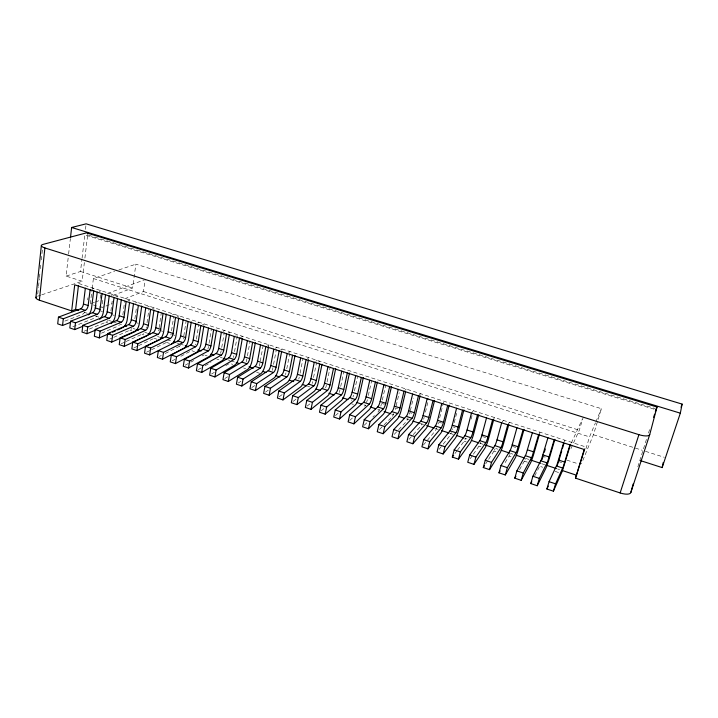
<?xml version="1.0" encoding="UTF-8"?>
<svg xmlns="http://www.w3.org/2000/svg" width="718" height="718" viewBox="0 0 718 718"><rect width="100%" height="100%" fill="white"/><g stroke="black" fill="none" stroke-linecap="round" stroke-linejoin="round"><path stroke-width="0.54" stroke-dasharray="3.59 2.69" d="M37.74 294.048L38.431 287.433M38.548 286.329L39.355 278.611M39.472 277.507L39.93 273.091M40.396 268.685L40.854 264.269M41.321 259.862L42.479 248.832M84.374 262.501L82.139 281.241L66.11 276.089L68.488 255.105M68.614 254.001L70.373 238.538M66.11 276.089L80.497 271.476L81.933 259.288M82.067 258.184L84.823 234.921M85.478 229.374L85.998 224.949M84.903 258.094L87.668 234.948M87.686 299.918L87.946 297.755M90.271 303.929L92.039 289.569M92.173 288.465L93.394 278.521L114.638 271.341M100.152 298.329L100.834 292.89M102.656 300.286L101.714 307.681L104.846 306.469M110.904 310.921L111.613 305.464M111.757 304.378L112.188 301.102M122.85 314.834L124.761 300.618M112.995 295.421L132.615 288.062L135.873 264.17L601.415 408.695L593.436 434.749L581.463 463.72M134.885 318.783L136.411 307.816M124.681 298.796L143.465 291.517L145.135 279.589M147.019 322.75L149.057 308.471M159.073 327.866L161.344 312.438M171.548 330.792L173.729 316.441M183.79 335.97L186.213 320.47M196.445 339.138L198.805 324.419M209.046 343.267L211.478 328.512M221.745 347.431L224.258 332.64M234.553 351.632L237.505 334.678L235.908 335.548M247.45 355.859L250.115 340.987M260.266 361.19L263.201 345.214M268.46 346.92L268.855 344.784L267.347 345.69M273.567 364.421L276.385 349.478M286.778 368.756L289.677 353.777M300.106 373.118L303.077 358.102M313.533 377.524L316.593 362.464M327.067 381.958L330.208 366.862M340.709 386.437L343.94 371.296M354.468 390.942L357.779 375.774M368.343 395.492L371.736 380.28M382.326 400.079L385.808 384.83M396.165 405.787L399.235 392.683M410.346 410.561L413.335 398.086M425.442 412.132L428.763 398.58M439.649 417.912L443.832 401.191M454.225 422.696L456.639 413.263M471.134 419.106L472.776 412.796M493.706 419.554L494.271 417.454M637.853 466.781L647.124 437.244M570.945 448.579L579.3 430.253L583.195 417.311M585.942 448.696L589.532 436.912L595.473 422.803M648.489 433.044L649.853 428.843M595.895 421.798L601.415 408.695M571.34 442.988L582.28 419.285M564.043 441.965L564.895 440.215M534.73 475.863L539.667 466.242M539.056 433.896L540.008 432.191M519.554 469.662L524.302 461.144A7.934 0.664 -72.2 0 0 524.759 460.202M505.149 462.598L509.071 456.083A7.898 0.772 -72.1 0 0 509.547 455.158M485.664 463.873L488.034 460.22M488.626 459.305L493.966 451.075A7.871 0.889 -72.1 0 0 494.199 450.671M508.308 423.97L509.394 422.319M502.223 422.004L503.327 420.371M470.245 458.685L472.74 455.095M473.368 454.189L478.987 446.102A7.835 0.996 -72.1 0 0 480.8 442.243M454.952 453.543L456.926 450.895M457.581 450.006L464.142 441.175A7.799 1.104 -72 0 0 465.659 438.195M472.094 412.276L473.333 410.696M439.111 449.315L442.548 444.972M443.239 444.101L449.414 436.284A7.763 1.203 -72 0 0 451.326 432.496M423.342 445.097L434.821 431.437A7.736 1.31 -72 0 0 436.777 427.686M409.018 439.353L412.554 435.377M413.263 434.587L420.344 426.636A7.701 1.409 -72 0 0 421.996 423.746M394.218 434.372L397.898 430.468M398.634 429.687L405.984 421.87A7.674 1.508 -71.9 0 0 408.039 418.19M419.15 395.178L420.595 393.697M379.544 429.427L383.358 425.594M384.121 424.823L391.741 417.149A7.638 1.607 -71.9 0 0 392.064 416.781M404.728 390.52L406.226 389.066M364.205 425.289L367.365 422.265M372.884 416.987L374.464 415.48M349.756 420.416L353.014 417.454M335.423 415.587L338.788 412.671M321.134 410.867L324.428 408.147M307.044 406.119L310.427 403.444M293.07 401.416L296.552 398.786M279.212 396.74L282.784 394.164M318.37 362.159L319.743 361.19M315.642 361.28L317.024 360.31M265.472 392.109L268.218 390.206M307.501 358.65L308.902 357.699M251.758 387.576L255.321 385.207M288.636 352.565L290.09 351.632M238.232 383.017L240.979 381.276M280.621 349.98L282.102 349.056M224.833 378.503L227.633 376.788M275.299 348.257L276.789 347.341M211.532 374.015L214.395 372.337M225.829 365.588L229.643 363.344L232.74 364.367M198.339 369.573L201.255 367.921M205.151 365.713L210.984 362.402M240.315 337.657L242.693 336.347M185.172 365.211L189.902 362.626M190.853 362.105L193.689 360.553M202.216 355.904L204.109 354.863M228.144 333.035L229.76 332.183M172.185 360.84L175.084 359.314M180.873 356.263L191.491 350.68M222.984 331.375L224.617 330.522M159.315 356.496L161.281 355.5M165.212 353.507L178.962 346.525L180.963 347.18M146.544 352.188L150.547 350.231M151.543 349.747L166.54 342.396A7.135 3.043 -71.4 0 0 167.967 341.238M202.521 324.769L204.208 323.944M197.45 323.136L199.146 322.31M133.781 347.961L137.677 346.121M138.646 345.663L154.208 338.304A7.108 3.114 -71.4 0 0 155.178 337.639M121.216 343.725L125.165 341.921M126.162 341.463L141.976 334.247A7.081 3.186 -71.3 0 0 143.447 333.107M177.301 316.629L179.051 315.839M172.302 315.014L174.061 314.233M109.746 339.075L112.762 337.747M113.767 337.307L129.841 330.217A7.054 3.258 -71.3 0 0 131.807 328.521M101.471 333.17L117.788 326.214A7.027 3.321 -71.3 0 0 119.296 325.11M152.467 308.614L154.28 307.851M147.549 307.026L149.371 306.272M84.096 331.213L88.233 329.499M89.274 329.077L105.833 322.247A7 3.393 -71.2 0 0 107.853 320.587M135.316 303.077L137.165 302.332M72.832 326.735L93.968 318.307A6.974 3.455 -71.2 0 0 96.49 316.028M128.019 300.725L129.886 299.989M105.896 306.065L112.152 303.642M64.844 321.099L82.193 314.403A6.947 3.527 -71.2 0 0 84.742 312.142M115.939 296.821L117.833 296.103M91.303 303.543L94.408 302.386M95.44 302L99.569 300.447M111.128 295.269L113.04 294.559M107.512 293.456L144.085 279.975M99.174 291.409L101.112 290.709M92.039 289.112L93.995 288.421M118.883 269.905L135.873 264.17M37.507 296.256L40.693 295.179M41.761 294.82L82.139 281.241M88.736 235.271L655.274 408.569M86.205 235.342L653.963 409.152M80.497 271.476L132.615 288.062M143.465 291.517L579.3 430.253M593.436 434.749L642.341 450.312M645.482 451.317L664.33 457.312M93.394 278.521L589.532 436.912M78.693 283.484L585.367 446.811M93.394 304.953L100.673 307.34M566.852 460.112L577.999 463.765M99.587 310.607L102.423 311.54M111.434 314.502L114.288 315.444M135.397 322.382L138.296 323.342M159.728 330.388L162.672 331.357M172.042 334.435L175.004 335.414M381.572 403.345L384.381 404.27M397.539 408.596L395.654 407.977A7.638 1.607 -71.9 0 1 394.864 410.777M411.755 413.272L409.852 412.644A7.674 1.508 -71.9 0 1 409.35 414.501M438.599 422.094L441.507 423.055M453.157 426.887L455.104 427.524M482.64 436.58L485.61 437.558M512.616 446.434L515.65 447.431M543.113 456.469L545.168 457.142M558.559 461.548L561.673 462.571M84.141 312.24L87.336 313.299M95.844 316.108L99.03 317.168M108.606 320.336L111.802 321.395M112.861 321.745L117.115 323.154M118.183 323.504L122.437 324.913M133.072 328.44L135.199 329.14M144.776 332.308L146.903 333.017M157.547 336.536L159.674 337.245M167.114 339.704L171.378 341.113M176.691 342.872L178.818 343.581M179.886 343.931L184.14 345.34M220.309 357.313L222.436 358.013M227.759 359.781L229.886 360.481M230.945 360.831L235.208 362.24M307.546 386.185L309.673 386.894M363.927 404.853L366.054 405.553M377.758 409.431L379.885 410.131M391.588 414.008L393.715 414.708M406.478 418.935L409.673 419.994M420.308 423.512L423.503 424.571M435.207 428.449L438.393 429.499M450.096 433.376L453.291 434.435M464.995 438.303L467.122 439.012M479.884 443.239L483.079 444.289M495.842 448.517L497.969 449.226M510.731 453.444L512.867 454.153M525.63 458.38L528.825 459.43M541.587 463.657L544.774 464.717M557.545 468.944L559.672 469.644M105.833 322.247L107.745 322.885M129.841 330.217L131.78 330.854M141.976 334.247L143.932 334.893M154.208 338.304L157.161 339.282M166.54 342.396L169.52 343.384M192.496 351.012L194.506 351.676M205.124 355.204L207.152 355.877M216.827 359.09L218.873 359.763M243.599 367.975L245.682 368.666M256.631 372.301L259.772 373.342M351.578 403.812L353.427 404.422M464.142 441.175L466.117 441.83M478.987 446.102L480.979 446.767M493.966 451.075L495.976 451.739M509.071 456.083L511.09 456.756M524.302 461.144L527.362 462.159M540.699 466.583L542.754 467.265M555.167 471.385L559.322 472.767M146.391 326.923A7.081 3.186 -71.3 0 1 146.176 327.803M525.325 458.847A7.934 0.664 -72.2 0 1 525.029 459.565M510.13 453.812A7.898 0.772 -72.1 0 1 509.834 454.53M495.07 448.822A7.871 0.889 -72.1 0 1 494.469 450.15M158.75 330.065A7.108 3.114 -71.4 0 1 158.588 330.935M171.046 334.112A7.135 3.043 -71.4 0 1 170.884 334.983M183.44 338.187A7.162 2.971 -71.4 0 1 183.278 339.058M180.371 345.349A7.162 2.971 -71.4 0 1 179.428 346.238M195.547 344.066A7.189 2.89 -71.5 0 1 195.269 344.954M192.406 349.989A7.189 2.89 -71.5 0 1 191.939 350.384M208.525 346.435A7.216 2.818 -71.5 0 1 207.852 349.101M221.207 350.608A7.243 2.737 -71.5 0 1 220.534 353.283M233.817 355.697A7.279 2.666 -71.6 0 1 233.305 357.501M246.884 359.045A7.306 2.585 -71.6 0 1 246.184 361.746M259.871 363.317A7.333 2.504 -71.6 0 1 259.171 366.027M272.966 367.625A7.359 2.423 -71.7 0 1 272.257 370.344M285.97 372.857A7.395 2.333 -71.7 0 1 285.441 374.688M299.262 377.237A7.422 2.253 -71.7 0 1 298.733 379.077M452.627 428.763A7.763 1.203 -72 0 1 452.331 429.723M438.357 423.019A7.736 1.31 -72 0 1 438.079 423.97M424.167 417.346A7.701 1.409 -72 0 1 423.656 419.213M393.85 413.496A7.638 1.607 -71.9 0 1 392.396 416.305M381.348 404.252A7.611 1.705 -71.9 0 1 380.791 406.137M379.4 409.655A7.611 1.705 -71.9 0 1 377.946 412.096M367.392 399.657A7.575 1.804 -71.9 0 1 366.521 402.457M365.435 405.033A7.575 1.804 -71.9 0 1 364.681 406.424M353.543 395.106A7.548 1.894 -71.8 0 1 352.996 396.964M351.964 399.648A7.548 1.894 -71.8 0 1 351.587 400.447M340.018 389.677A7.512 1.983 -71.8 0 1 339.264 392.441M326.394 385.198A7.485 2.073 -71.8 0 1 325.649 387.944M312.671 381.653A7.449 2.163 -71.7 0 1 312.142 383.493"/><path stroke-width="1.08" d="M35.9 297.737L41.33 245.682M39.373 300.187L44.893 247.943A8.58 2.333 7.2 0 1 42.936 244.425L86.501 232.856L657.006 407.043L649.727 434.587L630.826 492.548A10.115 3.716 18.6 0 1 620.137 492.952L575.513 478.143L584.228 449.504L74.717 284.831L71.665 310.903L39.373 300.187A8.437 2.657 6.5 0 1 36.133 297.064M85.343 288.268L83.441 304.001A4.191 2.136 -71.2 0 1 80.596 308.803L58.454 317.141L57.7 323.854L62.538 325.487L70.651 322.31M70.499 237.434L71.629 227.489L86.133 223.837L682.1 404.099L680.332 413.173L662.149 467.589L640.627 460.669M62.538 325.487L63.301 318.774L85.325 310.364A4.191 2.118 -71.2 0 0 88.161 305.554L90.091 289.803M97.235 292.109L95.27 307.887A4.2 2.091 -71.3 0 1 92.442 312.716L70.597 321.215L69.817 327.938L74.69 329.589L82.696 326.349M71.665 310.903L75.632 309.422L78.442 285.647M74.69 329.589L75.489 322.858L97.199 314.287A4.209 2.082 -71.3 0 0 100.017 309.449L102.019 293.653M87.758 234.122L87.955 232.47M109.217 295.987L107.179 311.8A4.218 2.055 -71.3 0 1 104.37 316.656L82.839 325.326L82.023 332.066L86.932 333.726L95.171 330.28M86.932 333.726L87.767 326.977L109.163 318.236A4.227 2.037 -71.3 0 0 111.972 313.371L114.036 297.539M93.726 290.593L91.581 307.977A6.956 3.5 -71.2 0 1 88.449 314.879M121.297 299.882L119.188 315.74A4.236 2.01 -71.3 0 1 116.388 320.623L95.18 329.463L94.327 336.221L99.281 337.891L110.428 333.071M99.281 337.891L100.143 331.124L121.225 322.22A4.245 2.001 -71.4 0 0 124.017 317.329L126.153 301.452M105.591 294.425L103.365 311.854A6.983 3.428 -71.2 0 1 100.735 318.236M133.467 303.822L131.277 319.716A4.254 1.975 -71.4 0 1 128.504 324.626L107.619 333.628L106.731 340.404L111.721 342.091L134.679 331.824A7.063 3.231 -71.3 0 0 135.172 331.554M111.721 342.091L112.618 335.306L133.368 326.232A4.263 1.957 -71.4 0 0 136.142 321.314L138.359 305.401M117.546 298.284L115.239 315.758A7.009 3.366 -71.3 0 1 112.125 322.732M145.727 307.78L143.474 323.719A4.272 1.93 -71.4 0 1 140.71 328.656L120.148 337.837L119.233 344.631L124.268 346.327L146.858 335.862M129.59 302.179L127.212 319.689A7.036 3.294 -71.3 0 1 123.595 327.175M124.268 346.327L125.192 339.524L145.619 330.28A4.272 1.912 -71.4 0 0 148.375 325.326L150.663 309.377M158.086 311.774L155.752 327.749A4.281 1.885 -71.4 0 1 153.006 332.721L132.785 342.073L131.843 348.885L136.914 350.59L159.136 339.937A7.117 3.087 -71.4 0 0 163.659 331.68L166.289 314.035M141.733 306.101L139.265 323.656A7.063 3.231 -71.3 0 1 135.666 331.178M136.914 350.59L137.865 343.778L157.96 334.355A4.29 1.867 -71.5 0 0 160.697 329.374L163.058 313.38M170.543 315.803L168.138 331.815A4.299 1.84 -71.5 0 1 165.409 336.814L145.521 346.345L144.542 353.175L149.658 354.898L177.902 340.942A4.317 1.804 -71.5 0 0 180.613 335.916L183.099 319.86M153.957 310.05L151.417 327.65A7.09 3.159 -71.4 0 1 147.343 335.593M149.658 354.898L150.645 348.059L170.39 338.456A4.308 1.822 -71.5 0 0 173.11 333.448L175.551 317.419M163.533 352.385L158.364 350.653L157.35 357.492L162.501 359.233L163.533 352.385L182.928 342.603A4.326 1.777 -71.5 0 0 185.63 337.559L188.152 321.493M195.754 323.953L193.187 340.045A4.335 1.75 -71.5 0 1 190.494 345.098L171.306 354.988L170.256 361.854L175.452 363.604L196.526 352.35A7.198 2.863 -71.5 0 0 200.959 343.949L203.867 326.053M178.71 318.047L175.991 335.737A7.144 3.016 -71.4 0 1 171.503 344.039M175.452 363.604L176.52 356.738L195.556 346.776A4.344 1.732 -71.5 0 0 198.24 341.705L200.843 325.595M208.507 328.072L205.851 344.209A4.353 1.705 -71.6 0 1 203.185 349.289L184.355 359.368L183.278 366.243L188.511 368.011L209.18 356.55A7.234 2.791 -71.5 0 0 213.587 348.095L216.576 330.154M191.248 321.978L188.43 339.82A7.171 2.935 -71.5 0 1 183.961 348.176L162.501 359.233M188.511 368.011L189.606 361.127L208.283 350.976A4.362 1.687 -71.6 0 0 210.948 345.879L213.632 329.733M221.359 332.228L218.631 348.401A4.371 1.66 -71.6 0 1 215.974 353.516L197.513 363.775L196.4 370.676L201.677 372.462L221.943 360.786A7.261 2.71 -71.6 0 0 226.314 352.287L229.401 334.301M201.677 372.462L202.808 365.552L221.117 355.213A4.38 1.642 -71.6 0 0 223.765 350.088L226.529 333.897M234.31 336.41L231.501 352.628A4.389 1.615 -71.6 0 1 228.862 357.77L210.778 368.226L209.629 375.146L214.942 376.941L234.795 365.049A7.288 2.63 -71.6 0 0 239.139 356.505L242.316 338.474M214.942 376.941L216.118 370.012L234.05 359.485A4.398 1.598 -71.6 0 0 236.68 354.333L239.525 338.097M247.369 340.637L244.479 356.891A4.407 1.562 -71.6 0 1 241.858 362.069L224.151 372.714L222.966 379.642L228.324 381.455L247.764 369.357A7.315 2.549 -71.6 0 0 252.063 360.75L255.339 342.674M228.324 381.455L229.536 374.518L247.091 363.793A4.416 1.544 -71.7 0 0 249.693 358.605L252.619 342.333M260.535 344.891L257.556 361.19A4.425 1.517 -71.7 0 1 254.962 366.395L237.64 377.237L236.41 384.184L241.822 386.015L260.822 373.692A7.342 2.468 -71.6 0 0 265.095 365.04L268.46 346.92M241.822 386.015L243.061 379.05L260.23 368.137A4.434 1.499 -71.7 0 0 262.815 362.913L265.831 346.597M273.8 349.172L270.74 365.516A4.443 1.463 -71.7 0 1 268.164 370.757L251.237 381.796L249.972 388.761L255.42 390.601L273.989 378.063A7.377 2.387 -71.7 0 0 278.234 369.357L281.689 351.192M255.42 390.601L256.703 383.627L273.477 372.507A4.452 1.445 -71.7 0 0 276.044 367.257L279.14 350.905M287.182 353.498L284.032 369.878A4.461 1.418 -71.7 0 1 281.474 375.146L264.951 386.392L263.641 393.374L269.142 395.232L287.263 382.47A7.404 2.298 -71.7 0 0 291.472 373.71L295.026 355.5M269.142 395.232L270.462 388.241L286.832 376.923A4.47 1.391 -71.7 0 0 289.372 371.637L292.567 355.239M300.671 357.86L297.423 374.284A4.479 1.364 -71.8 0 1 294.901 379.58L278.772 391.032L277.426 398.032L282.973 399.908L300.645 386.912A7.431 2.217 -71.7 0 0 304.818 378.099L308.471 359.844M282.973 399.908L284.337 392.89L300.295 381.366A4.487 1.346 -71.8 0 0 302.816 376.053L306.092 359.61M314.26 362.249L310.93 378.718A4.496 1.31 -71.8 0 1 308.426 384.049L292.711 395.699L291.329 402.726L296.92 404.611L314.134 391.382A7.467 2.127 -71.8 0 0 318.271 382.523L322.023 364.223M296.92 404.611L298.32 397.584L313.865 385.844A4.505 1.292 -71.8 0 0 316.36 380.504L319.734 364.017M327.973 366.683L324.545 383.188A4.514 1.256 -71.8 0 1 322.059 388.555L306.774 400.42L305.347 407.456L310.993 409.359L327.74 395.896A7.494 2.037 -71.8 0 0 331.833 386.984L335.692 368.63M310.993 409.359L312.429 402.313L327.552 390.368A4.523 1.239 -71.8 0 0 330.02 384.992L333.484 368.469M341.795 371.152L338.277 387.702A4.532 1.203 -71.8 0 1 335.809 393.096L320.955 405.176L319.483 412.231L325.173 414.151L341.445 400.447A7.53 1.948 -71.8 0 0 345.502 391.481L349.46 373.082M325.173 414.151L326.654 407.088L341.346 394.927A4.541 1.185 -71.8 0 0 343.796 389.515L347.35 372.947M662.149 467.589L663.244 462.455M355.724 375.649L352.116 392.243A4.55 1.149 -71.9 0 1 349.675 397.673L335.252 409.969L333.744 417.041L339.479 418.98L355.266 405.042A7.557 1.858 -71.8 0 0 359.287 396.013L363.353 377.569M339.479 418.98L341.005 411.899L355.257 399.513A4.559 1.122 -71.9 0 0 357.681 394.074L361.334 377.462M369.779 380.19L366.063 396.83A4.568 1.095 -71.9 0 1 363.658 402.295L349.675 414.807L348.122 421.897L353.911 423.853L369.205 409.664A7.584 1.759 -71.9 0 0 373.18 400.581L377.354 382.093M353.911 423.853L355.482 416.754L369.276 404.153A4.577 1.068 -71.9 0 0 371.682 398.669L375.424 382.021M383.942 384.776L380.136 401.452A4.586 1.032 -71.9 0 1 377.749 406.944L364.223 419.68L362.626 426.797L368.46 428.763L383.259 414.331A7.62 1.669 -71.9 0 0 387.19 405.194L391.472 386.652M368.46 428.763L370.075 421.645L383.421 408.82A4.595 1.014 -71.9 0 0 385.799 403.31L389.641 386.616M398.23 389.389L394.326 406.11A4.604 0.978 -71.9 0 1 391.956 411.638L378.898 424.607L377.255 431.733L383.143 433.726L397.422 419.034A7.647 1.571 -71.9 0 0 401.317 409.834L405.49 392.181M383.143 433.726L384.794 426.582L397.673 413.532A4.613 0.951 -71.9 0 0 400.034 407.986L403.974 391.247M412.635 394.047L408.632 410.804A4.622 0.915 -72 0 1 406.289 416.377L393.697 429.57L392.01 436.715L397.951 438.716L411.71 423.773A7.683 1.472 -71.9 0 0 415.56 414.519L420.093 395.78M397.951 438.716L399.648 431.563L412.051 418.28A4.631 0.889 -72 0 0 414.385 412.697L418.423 395.914M427.156 398.741L423.055 415.542A4.649 0.853 -72 0 1 420.739 421.143L408.623 434.569L406.891 441.741L412.886 443.76L426.115 428.556A7.718 1.373 -72 0 0 429.929 419.24L434.569 400.456M412.886 443.76L414.627 436.589L426.555 423.064A4.658 0.835 -72 0 0 428.852 417.445L432.999 400.626M441.803 403.471L437.594 420.317A4.667 0.799 -72 0 1 435.314 425.962L423.683 439.622L421.906 446.811L427.946 448.849L440.646 433.376A7.745 1.265 -72 0 0 444.406 424.006L449.163 405.176M427.946 448.849L429.741 441.651L441.175 427.892A4.676 0.772 -72 0 0 443.455 422.247L447.7 405.383M456.585 408.246L452.268 425.137A4.685 0.736 -72 0 1 450.006 430.809L438.869 444.72L437.056 451.918L443.15 453.982L455.293 438.24A7.781 1.167 -72 0 0 459.008 428.808L463.891 409.924M443.15 453.982L444.981 446.767L455.921 432.766A4.694 0.709 -72 0 0 458.165 427.075L462.527 410.166M478.735 414.726L473.736 433.654A7.817 1.059 -72.1 0 1 470.066 443.141L458.479 459.152L452.331 457.079L454.198 449.854L464.824 435.709A4.703 0.664 -72.1 0 0 467.059 430.001L471.484 413.065M458.479 459.152L460.364 451.927L470.793 437.675A4.712 0.646 -72.1 0 0 473.009 431.949L477.479 415.004M486.508 417.921L481.975 434.902A4.73 0.601 -72.1 0 1 479.777 440.646L469.662 455.041L467.741 462.284L473.943 464.375L484.964 448.086A7.844 0.951 -72.1 0 0 488.59 438.536L493.706 419.554M656.108 409.807L656.351 408.892M473.943 464.375L475.881 457.124L485.79 442.629A4.73 0.574 -72.1 0 0 487.98 436.867L492.557 419.877M508.811 424.437L503.569 443.464A7.88 0.844 -72.1 0 1 499.988 453.076L489.55 469.644L483.295 467.535L485.26 460.274L494.855 445.627A4.748 0.538 -72.1 0 0 497.027 439.838L501.667 422.821M489.55 469.644L491.534 462.374L500.922 447.628A4.757 0.512 -72.1 0 0 503.085 441.83L507.77 424.796M630.826 492.548L633.168 483.959M524.041 429.355L518.674 448.427A7.916 0.727 -72.1 0 1 515.147 458.102L505.292 474.957L498.983 472.83L500.993 465.551L510.058 450.644A4.766 0.467 -72.1 0 0 512.203 444.828L516.951 427.766M505.292 474.957L507.33 467.669L516.807 451.299L523.108 429.75M539.397 434.318L533.914 453.444A7.952 0.619 -72.2 0 1 530.431 463.173L521.178 480.324L514.815 478.17L516.87 470.873L526.016 454.332L532.379 432.748M521.178 480.324L523.269 473.018L532.173 456.37L538.581 434.749M554.897 439.326L549.279 458.497A7.979 0.503 -72.2 0 1 545.851 468.298L537.208 485.736L530.781 483.564L532.9 476.249L541.462 459.43L547.933 437.774M544.352 452.214L545.285 449.019M537.208 485.736L539.344 478.412L547.672 461.477L554.188 439.793M570.532 444.37L562.32 471.098L553.39 491.193L546.901 489.003L549.064 481.67L557.033 464.564L563.621 442.844M558.559 461.548L561.727 450.877M562.365 448.75L563.944 443.41M553.39 491.193L555.57 483.851L563.307 466.637L569.939 444.891M575.513 478.143L584.721 448.921M557.976 463.469L558.281 462.491M620.137 492.952L638.912 434.668A10.33 3.285 17.5 0 0 649.727 434.587M557.347 465.444L557.662 464.456M653.613 417.293L654.636 414.142M655.319 412.042L657.006 407.043M681.059 407.232L682.1 404.099M546.901 489.003L548.274 486.068M530.781 483.564L531.769 481.643M514.815 478.17L515.865 476.276M498.983 472.83L500.105 470.972M483.295 467.535L484.479 465.704M452.331 457.079L453.641 455.311M112.457 332.192L115.499 330.881M117.528 330.002L121.584 328.252M71.629 227.489L680.332 413.173M44.893 247.943L638.912 434.668M83.441 304.001L88.161 305.554M95.27 307.887L100.017 309.449M107.179 311.8L111.972 313.371M119.188 315.74L124.017 317.329M131.277 319.716L136.142 321.314M143.474 323.719L148.375 325.326M155.752 327.749L160.697 329.374M168.138 331.815L173.11 333.448M180.613 335.916L185.63 337.559M193.187 340.045L198.24 341.705M205.851 344.209L210.948 345.879M218.631 348.401L223.765 350.088M231.501 352.628L236.68 354.333M244.479 356.891L249.693 358.605M257.556 361.19L262.815 362.913M270.74 365.516L276.044 367.257M284.032 369.878L289.372 371.637M297.423 374.284L302.816 376.053M310.93 378.718L316.36 380.504M324.545 383.188L330.02 384.992M338.277 387.702L343.796 389.515M352.116 392.243L357.681 394.074M366.063 396.83L371.682 398.669M380.136 401.452L385.799 403.31M394.326 406.11L400.034 407.986M408.632 410.804L414.385 412.697M423.055 415.542L428.852 417.445M437.594 420.317L443.455 422.247M452.268 425.137L458.165 427.075M467.059 430.001L473.009 431.949M481.975 434.902L487.98 436.867M497.027 439.838L503.085 441.83M512.203 444.828L518.315 446.829M527.515 449.854L533.671 451.873M542.952 454.925L549.162 456.962M558.523 460.041L564.797 462.096M80.596 308.803L85.325 310.364M92.442 312.716L97.199 314.287M104.37 316.656L109.163 318.236M116.388 320.623L121.225 322.22M128.504 324.626L133.368 326.232M140.71 328.656L145.619 330.28M153.006 332.721L157.96 334.355M165.409 336.814L170.39 338.456M177.902 340.942L182.928 342.603M190.494 345.098L195.556 346.776M203.185 349.289L208.283 350.976M215.974 353.516L221.117 355.213M228.862 357.77L234.05 359.485M241.858 362.069L247.091 363.793M254.962 366.395L260.23 368.137M268.164 370.757L273.477 372.507M281.474 375.146L286.832 376.923M294.901 379.58L300.295 381.366M308.426 384.049L313.865 385.844M322.059 388.555L327.552 390.368M335.809 393.096L341.346 394.927M349.675 397.673L355.257 399.513M363.658 402.295L369.276 404.153M377.749 406.944L383.421 408.82M391.956 411.638L397.673 413.532M406.289 416.377L412.051 418.28M420.739 421.143L426.555 423.064M435.314 425.962L441.175 427.892M450.006 430.809L455.921 432.766M464.824 435.709L470.793 437.675M479.777 440.646L485.79 442.629M494.855 445.627L500.922 447.628M510.058 450.644L516.179 452.672M525.396 455.715L531.571 457.752M540.869 460.821L547.089 462.877M556.468 465.973L562.75 468.055M75.632 309.422L78.818 310.481M124.564 325.622L126.691 326.322M136.267 329.49L138.394 330.199M147.971 333.367L150.098 334.067M160.733 337.595L162.86 338.295M173.505 341.822L175.632 342.522M185.208 345.69L188.394 346.749M197.971 349.917L201.157 350.976M210.733 354.145L213.928 355.204M223.504 358.372L226.691 359.422M236.267 362.599L239.462 363.649M249.029 366.817L253.292 368.226M262.86 371.394L266.055 372.454M275.631 375.622L279.885 377.031M289.462 380.199L293.716 381.608M302.224 384.426L306.478 385.835M316.055 389.003L320.309 390.412M328.817 393.231L334.139 394.99M342.648 397.808L347.97 399.567M356.478 402.385L361.8 404.144M370.308 406.962L375.631 408.721M384.139 411.54L390.52 413.658M399.037 416.476L404.351 418.235M412.859 421.053L419.249 423.162M426.689 425.63L434.139 428.09M441.588 430.558L449.037 433.026M456.477 435.485L463.927 437.953M471.376 440.421L478.816 442.88M485.206 444.998L493.715 447.817M501.164 450.276L509.672 453.094M516.054 455.212L524.562 458.021M530.952 460.139L540.519 463.307M546.91 465.417L556.477 468.585M561.799 470.353L576.689 475.28M58.454 317.141L63.301 318.774M70.597 321.215L75.489 322.858M82.839 325.326L87.767 326.977M95.18 329.463L100.143 331.124M107.619 333.628L112.618 335.306M120.148 337.837L125.192 339.524M132.785 342.073L137.865 343.778M145.521 346.345L150.645 348.059M171.306 354.988L176.52 356.738M184.355 359.368L189.606 361.127M197.513 363.775L202.808 365.552M210.778 368.226L216.118 370.012M224.151 372.714L229.536 374.518M237.64 377.237L243.061 379.05M251.237 381.796L256.703 383.627M264.951 386.392L270.462 388.241M278.772 391.032L284.337 392.89M292.711 395.699L298.32 397.584M306.774 400.42L312.429 402.313M320.955 405.176L326.654 407.088M335.252 409.969L341.005 411.899M349.675 414.807L355.482 416.754M364.223 419.68L370.075 421.645M378.898 424.607L384.794 426.582M393.697 429.57L399.648 431.563M408.623 434.569L414.627 436.589M423.683 439.622L429.741 441.651M438.869 444.72L444.981 446.767M454.198 449.854L460.364 451.927M469.662 455.041L475.881 457.124M485.26 460.274L491.534 462.374M500.993 465.551L507.33 467.669M516.87 470.873L523.269 473.018M532.9 476.249L539.344 478.412M549.064 481.67L555.57 483.851M100.242 318.792A6.983 3.428 -71.2 0 1 99.73 319.259M111.613 323.199A7.009 3.366 -71.3 0 1 111.11 323.567M123.092 327.543A7.036 3.294 -71.3 0 1 122.598 327.812M543.113 456.469A7.97 0.547 -72.2 0 1 542.835 457.411M542.539 458.38A7.97 0.547 -72.2 0 1 542.225 459.367"/></g></svg>
